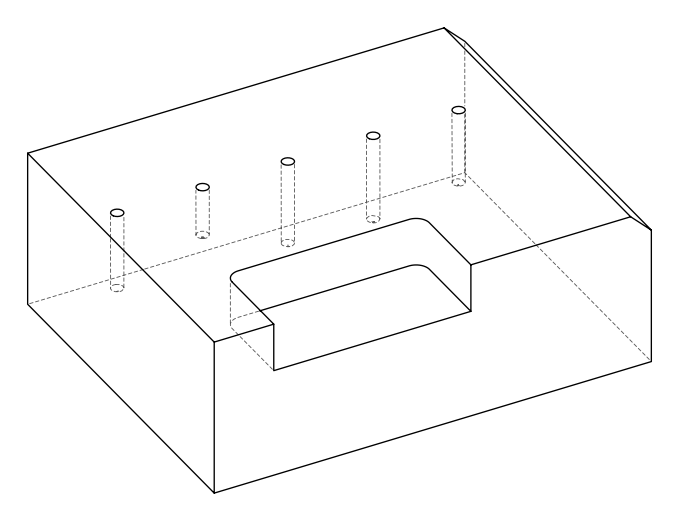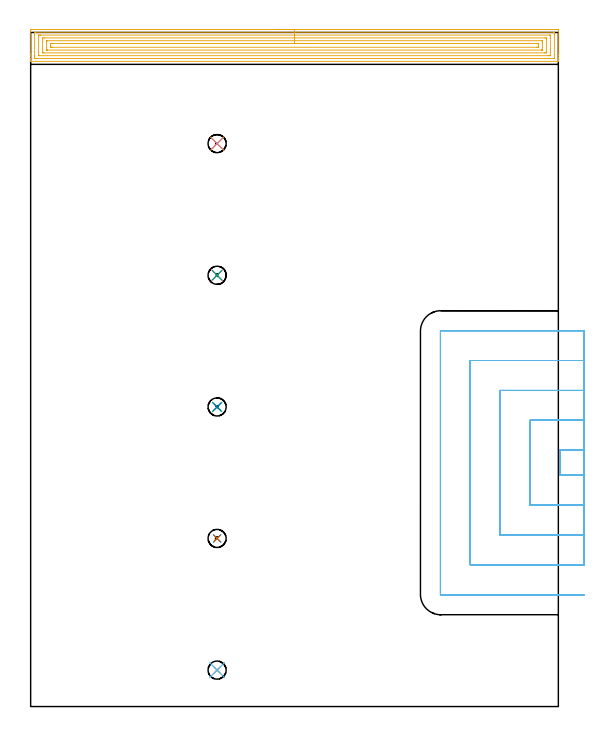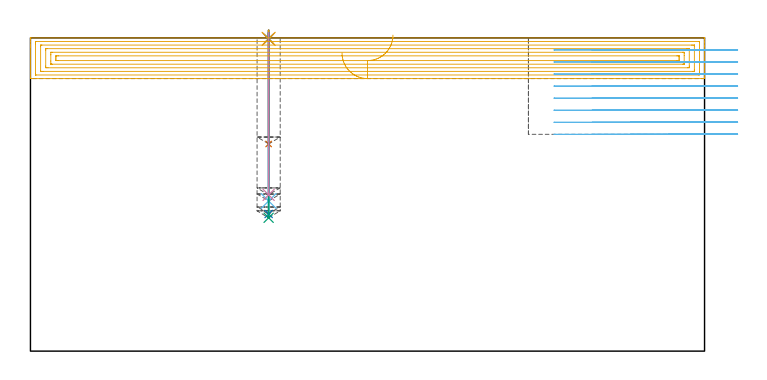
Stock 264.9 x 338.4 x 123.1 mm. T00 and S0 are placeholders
(PLAN: 12 operations, 3 tool changes, 36.8 min)
(1 SPOT_DRILL | STEP1POCKET | NXT0321_9005460120000 | 0.03 min | 1 mm3)
(2 SPOT_DRILL_1 | STEP1POCKET_1 | NXT0321_9005460120000 | 0.03 min | 1 mm3)
(3 SPOT_DRILL_2 | STEP1POCKET_2 | NXT0321_9005460120000 | 0.03 min | 1 mm3)
(4 SPOT_DRILL_3 | STEP1POCKET_3 | NXT0321_9005460120000 | 0.03 min | 1 mm3)
(5 SPOT_DRILL_4 | STEP1POCKET_4 | NXT0321_9005460120000 | 0.03 min | 1 mm3)
(6 DRILL_BLIND_HOLE_INTO_CENTER | STEP1POCKET | UGT0301_206 | 0.27 min | 4034 mm3)
(7 DRILL_BLIND_HOLE_INTO_CENTER_1 | STEP1POCKET_1 | UGT0301_206 | 0.18 min | 2582 mm3)
(8 DRILL_BLIND_HOLE_INTO_CENTER_2 | STEP1POCKET_2 | UGT0301_206 | 0.29 min | 4364 mm3)
(9 DRILL_BLIND_HOLE_INTO_CENTER_3 | STEP1POCKET_3 | UGT0301_206 | 0.29 min | 4461 mm3)
(10 DRILL_BLIND_HOLE_INTO_CENTER_4 | STEP1POCKET_4 | UGT0301_206 | 0.26 min | 3877 mm3)
(11 AREA_MILL | FG_CHAMFER_SURFACE | UGT0205_001 | 13.01 min | 33910 mm3)
(12 MILL_SLOT | SLOT_PARTIAL_RECTANGULAR | UGT0201_094 | Follow Part, ap 5, ae 75% | 22.39 min | 398561 mm3)
(TOOL NXT0321_9005460120000 | NC Spot Drill, 142deg, 12mm, Carbide, Uncoated | D12 PA142 FL30 Z2)
(TOOL UGT0301_206 | Twist Drill 9.1 mm | D9.1 PA118 FL78 Z2)
(TOOL UGT0205_001 | Chamfer Mill 20 x 3 x 45 deg. | D20 FL50 Z2)
(TOOL UGT0201_094 | End mill 20 mm | D20 FL38 Z4)
(OP 1 SPOT_DRILL)
G17 G21 G94 G90
T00 M6
G54
G17 G0 G90 X93.6 Y18.3 S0 M3
G43 Z133.1 H0
G94 G81 G98 Z122.708 F250. R126.1
G80
M5
M2
(OP 2 SPOT_DRILL_1)
G17 G21 G94 G90
T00 M6
G54
G17 G0 G90 X93.6 Y84.4 S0 M3
G43 Z133.1 H0
G94 G81 G98 Z122.708 F250. R126.1
G80
M5
M2
(OP 3 SPOT_DRILL_2)
G17 G21 G94 G90
T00 M6
G54
G17 G0 G90 X93.6 Y150.4 S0 M3
G43 Z133.1 H0
G94 G81 G98 Z122.708 F250. R126.1
G80
M5
M2
(OP 4 SPOT_DRILL_3)
G17 G21 G94 G90
T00 M6
G54
G17 G0 G90 X93.6 Y216.5 S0 M3
G43 Z133.1 H0
G94 G81 G98 Z122.708 F250. R126.1
G80
M5
M2
(OP 5 SPOT_DRILL_4)
G17 G21 G94 G90
T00 M6
G54
G17 G0 G90 X93.6 Y282.6 S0 M3
G43 Z133.1 H0
G94 G81 G98 Z122.708 F250. R126.1
G80
M5
M2
(OP 6 DRILL_BLIND_HOLE_INTO_CENTER)
G17 G21 G94 G90
T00 M6
G54
G17 G0 G90 X93.6 Y18.3 S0 M3
G43 Z133.1 H0
G94 G81 G98 Z59. F250. R125.1
G80
M5
M2
(OP 7 DRILL_BLIND_HOLE_INTO_CENTER_1)
G17 G21 G94 G90
T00 M6
G54
G17 G0 G90 X93.6 Y84.4 S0 M3
G43 Z133.1 H0
G94 G81 G98 Z81.4 F250. R125.1
G80
M5
M2
(OP 8 DRILL_BLIND_HOLE_INTO_CENTER_2)
G17 G21 G94 G90
T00 M6
G54
G17 G0 G90 X93.6 Y150.4 S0 M3
G43 Z133.1 H0
G94 G81 G98 Z53.9 F250. R125.1
G80
M5
M2
(OP 9 DRILL_BLIND_HOLE_INTO_CENTER_3)
G17 G21 G94 G90
T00 M6
G54
G17 G0 G90 X93.6 Y216.5 S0 M3
G43 Z133.1 H0
G94 G81 G98 Z52.4 F250. R125.1
G80
M5
M2
(OP 10 DRILL_BLIND_HOLE_INTO_CENTER_4)
G17 G21 G94 G90
T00 M6
G54
G17 G0 G90 X93.6 Y282.6 S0 M3
G43 Z133.1 H0
G94 G81 G98 Z61.4 F250. R125.1
G80
M5
M2
(OP 11 AREA_MILL)
G17 G21 G94 G90
T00 M6
G54
G17 G0 G90 X122.45 Y339.9 S1061 M3
G43 Z133.1 H0
Z117.1
G94 G1 X122.488 Z116.228 F250.
X122.602 Z115.364
X122.791 Z114.512
X123.053 Z113.68
X123.387 Z112.874
X123.79 Z112.1
X124.258 Z111.364
X124.79 Z110.672
X125.379 Z110.029
X126.022 Z109.44
X126.714 Z108.908
X127.45 Z108.44
X128.224 Z108.037
X129.03 Z107.703
X129.862 Z107.441
X130.713 Z107.252
X131.578 Z107.138
X132.45 Z107.1
X264.277
X264.682 Y339.896 Z107.102
X264.89 Y339.892 Z107.106
X264.9 Y339.681 Z107.317
Y327.038 Z119.956
Y325.62 Z121.376
Y325.27 Z121.725
Y324.572 Z122.428
Y324.284 Z122.715
Y323.917 Z123.073
X264.892 Y323.902 Z123.088
X264.724 Y323.9 Z123.1
X0.177
X0.008 Y323.903 Z123.088
X0. Y323.917 Z123.073
Y324.284 Z122.715
Y324.572 Z122.428
Y325.27 Z121.725
Y326.504 Z120.493
Y327.038 Z119.956
Y327.655 Z119.34
Y339.414 Z107.584
X0.002 Y339.683 Z107.315
X0.01 Y339.892 Z107.106
X0.221 Y339.899 Z107.099
X132.45 Y339.9 Z107.1
Y338.486 Z108.514
X262.534 Y338.485 Z108.515
X262.884 Y338.479 Z108.521
X262.89 Y338.366 Z108.634
X262.897 Y338.126 Z108.874
X262.899 Y337.646 Z109.354
X262.9 Y337.239 Z109.761
X262.899 Y325.749 Z121.251
X262.892 Y325.342 Z121.658
X262.89 Y325.32 Z121.68
X262.885 Y325.319 Z121.681
X262.861 Y325.316 Z121.684
X262.808 Y325.315 Z121.685
X262.701 Y325.314 Z121.686
X2.366 Y325.315 Z121.685
X2.016 Y325.321 Z121.679
X2.01 Y325.434 Z121.566
X2.003 Y325.674 Z121.326
X2.001 Y326.154 Z120.846
X2. Y326.561 Z120.439
X2.001 Y338.051 Z108.949
X2.008 Y338.458 Z108.542
X2.01 Y338.48 Z108.52
X2.015 Y338.482 Z108.518
X2.039 Y338.484 Z108.516
X2.092 Y338.485 Z108.515
X2.199 Y338.486 Z108.514
X132.45
Y337.072 Z109.928
X260.389 Y337.071 Z109.929
X260.702 Y337.07 Z109.93
X260.806 Y337.068 Z109.932
X260.88 Y337.065 Z109.935
X260.89 Y336.958 Z110.042
X260.896 Y336.762 Z110.238
X260.9 Y336.566 Z110.434
Y327.038 Z119.962
X260.899 Y326.843 Z120.157
X260.893 Y326.777 Z120.223
X260.888 Y326.735 Z120.265
X260.857 Y326.733 Z120.267
X260.702 Y326.731 Z120.269
X260.121 Y326.729 Z120.271
X259.808 Y326.728 Z120.272
X4.511 Y326.729 Z120.271
X4.198 Y326.73 Z120.27
X4.094 Y326.732 Z120.268
X4.02 Y326.735 Z120.265
X4.01 Y326.842 Z120.158
X4.004 Y327.038 Z119.962
X4.001 Y327.234 Z119.766
X4. Y336.762 Z110.238
X4.001 Y336.957 Z110.043
X4.007 Y337.023 Z109.977
X4.012 Y337.065 Z109.935
X4.043 Y337.067 Z109.933
X4.198 Y337.069 Z109.931
X4.779 Y337.071 Z109.929
X5.092 Y337.072 Z109.928
X132.45
Y335.657 Z111.343
X258.244
X258.775 Y335.65 Z111.35
X258.89 Y335.637 Z111.363
X258.896 Y335.432 Z111.568
X258.9 Y335.008 Z111.992
Y328.806 Z118.194
X258.896 Y328.371 Z118.629
X258.89 Y328.16 Z118.84
X258.684 Y328.149 Z118.851
X258.02 Y328.143 Z118.857
X6.656
X6.125 Y328.15 Z118.85
X6.01 Y328.163 Z118.837
X6.004 Y328.369 Z118.631
X6. Y328.792 Z118.208
Y334.994 Z112.006
X6.004 Y335.429 Z111.571
X6.01 Y335.64 Z111.36
X6.215 Y335.651 Z111.349
X6.88 Y335.657 Z111.343
X132.45
Y334.243 Z112.757
X256.368
X256.637 Y334.241 Z112.759
X256.816 Y334.238 Z112.762
X256.878 Y334.236 Z112.764
X256.89 Y334.229 Z112.771
X256.893 Y334.204 Z112.796
X256.896 Y334.11 Z112.89
X256.9 Y333.45 Z113.55
Y333.226 Z113.774
Y330.798 Z116.202
Y329.915 Z117.085
X256.897 Y329.69 Z117.31
X256.894 Y329.608 Z117.392
X256.891 Y329.573 Z117.427
X256.771 Y329.564 Z117.436
X256.502 Y329.559 Z117.441
X256.367 Y329.557 Z117.443
X8.532
X8.263 Y329.559 Z117.441
X8.083 Y329.562 Z117.438
X8.022 Y329.564 Z117.436
X8.01 Y329.571 Z117.429
X8.007 Y329.596 Z117.404
X8.004 Y329.69 Z117.31
X8. Y330.35 Z116.65
Y330.574 Z116.426
Y333.002 Z113.998
Y333.885 Z113.115
X8.003 Y334.11 Z112.89
X8.006 Y334.192 Z112.808
X8.009 Y334.227 Z112.773
X8.129 Y334.236 Z112.764
X8.398 Y334.241 Z112.759
X8.533 Y334.243 Z112.757
X132.45
Y332.829 Z114.171
X253.953
X254.445 Y332.827 Z114.173
X254.853 Y332.823 Z114.177
X254.89 Y332.82 Z114.18
X254.896 Y332.781 Z114.219
X254.899 Y332.342 Z114.658
X254.9 Y331.893 Z115.107
X254.899 Y331.458 Z115.542
X254.895 Y331.013 Z115.987
X254.891 Y330.983 Z116.017
X254.873 Y330.978 Z116.022
X254.814 Y330.975 Z116.025
X254.692 Y330.973 Z116.027
X254.445 Y330.971 Z116.029
X254.044
X10.947
X10.455 Y330.973 Z116.027
X10.047 Y330.977 Z116.023
X10.01 Y330.98 Z116.02
X10.004 Y331.019 Z115.981
X10.001 Y331.458 Z115.542
X10. Y331.907 Z115.093
X10.001 Y332.342 Z114.658
X10.005 Y332.787 Z114.213
X10.009 Y332.817 Z114.183
X10.026 Y332.822 Z114.178
X10.086 Y332.825 Z114.175
X10.208 Y332.827 Z114.173
X10.455 Y332.829 Z114.171
X10.856
X132.45
X133.322 Z114.209
X134.186 Z114.323
X135.038 Z114.512
X135.87 Z114.774
X136.676 Z115.108
X137.45 Z115.511
X138.186 Z115.98
X138.878 Z116.511
X139.521 Z117.1
X140.11 Z117.743
X140.641 Z118.435
X141.11 Z119.171
X141.513 Z119.945
X141.847 Z120.751
X142.109 Z121.583
X142.298 Z122.435
X142.412 Z123.3
X142.45 Z124.171
G0 Z133.1
M5
M2
(OP 12 MILL_SLOT)
G17 G21 G94 G90
T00 M6
G54
G17 G0 G90 X277.9 Y128.7 S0 M3
G43 Z133.1 H0
Z118.362
G94 G1 X274.9 F250.
X265.7 F500.
Y116.1
X274.9
X277.9 F250.
Y143.7
X274.9
X250.7 F500.
Y101.1
X274.9
X277.9 F250.
Y158.7
X274.9
X235.7 F500.
Y86.1
X274.9
X277.9 F250.
Y173.7
X274.9
X220.7 F500.
Y71.1
X274.9
X277.9 F250.
Y188.7
X274.9
X205.9 F500.
G3 X205.7 Y188.5 R0.2
G1 Y56.3
G3 X205.9 Y56.1 R0.2
G1 X274.9
X277.9 F250.
G0 Y128.7 Z113.625
G1 X274.9
X265.7 F500.
Y116.1
X274.9
X277.9 F250.
Y143.7
X274.9
X250.7 F500.
Y101.1
X274.9
X277.9 F250.
Y158.7
X274.9
X235.7 F500.
Y86.1
X274.9
X277.9 F250.
Y173.7
X274.9
X220.7 F500.
Y71.1
X274.9
X277.9 F250.
Y188.7
X274.9
X205.9 F500.
G3 X205.7 Y188.5 R0.2
G1 Y56.3
G3 X205.9 Y56.1 R0.2
G1 X274.9
X277.9 F250.
G0 Y128.7 Z108.887
G1 X274.9
X265.7 F500.
Y116.1
X274.9
X277.9 F250.
Y143.7
X274.9
X250.7 F500.
Y101.1
X274.9
X277.9 F250.
Y158.7
X274.9
X235.7 F500.
Y86.1
X274.9
X277.9 F250.
Y173.7
X274.9
X220.7 F500.
Y71.1
X274.9
X277.9 F250.
Y188.7
X274.9
X205.9 F500.
G3 X205.7 Y188.5 R0.2
G1 Y56.3
G3 X205.9 Y56.1 R0.2
G1 X274.9
X277.9 F250.
G0 Y128.7 Z104.15
G1 X274.9
X265.7 F500.
Y116.1
X274.9
X277.9 F250.
Y143.7
X274.9
X250.7 F500.
Y101.1
X274.9
X277.9 F250.
Y158.7
X274.9
X235.7 F500.
Y86.1
X274.9
X277.9 F250.
Y173.7
X274.9
X220.7 F500.
Y71.1
X274.9
X277.9 F250.
Y188.7
X274.9
X205.9 F500.
G3 X205.7 Y188.5 R0.2
G1 Y56.3
G3 X205.9 Y56.1 R0.2
G1 X274.9
X277.9 F250.
G0 Y128.7 Z99.412
G1 X274.9
X265.7 F500.
Y116.1
X274.9
X277.9 F250.
Y143.7
X274.9
X250.7 F500.
Y101.1
X274.9
X277.9 F250.
Y158.7
X274.9
X235.7 F500.
Y86.1
X274.9
X277.9 F250.
Y173.7
X274.9
X220.7 F500.
Y71.1
X274.9
X277.9 F250.
Y188.7
X274.9
X205.9 F500.
G3 X205.7 Y188.5 R0.2
G1 Y56.3
G3 X205.9 Y56.1 R0.2
G1 X274.9
X277.9 F250.
G0 Y128.7 Z94.675
G1 X274.9
X265.7 F500.
Y116.1
X274.9
X277.9 F250.
Y143.7
X274.9
X250.7 F500.
Y101.1
X274.9
X277.9 F250.
Y158.7
X274.9
X235.7 F500.
Y86.1
X274.9
X277.9 F250.
Y173.7
X274.9
X220.7 F500.
Y71.1
X274.9
X277.9 F250.
Y188.7
X274.9
X205.9 F500.
G3 X205.7 Y188.5 R0.2
G1 Y56.3
G3 X205.9 Y56.1 R0.2
G1 X274.9
X277.9 F250.
G0 Y128.7 Z89.937
G1 X274.9
X265.7 F500.
Y116.1
X274.9
X277.9 F250.
Y143.7
X274.9
X250.7 F500.
Y101.1
X274.9
X277.9 F250.
Y158.7
X274.9
X235.7 F500.
Y86.1
X274.9
X277.9 F250.
Y173.7
X274.9
X220.7 F500.
Y71.1
X274.9
X277.9 F250.
Y188.7
X274.9
X205.9 F500.
G3 X205.7 Y188.5 R0.2
G1 Y56.3
G3 X205.9 Y56.1 R0.2
G1 X274.9
X277.9 F250.
G0 Y128.7 Z85.2
G1 X274.9
X265.7 F500.
Y116.1
X274.9
X277.9 F250.
Y143.7
X274.9
X250.7 F500.
Y101.1
X274.9
X277.9 F250.
Y158.7
X274.9
X235.7 F500.
Y86.1
X274.9
X277.9 F250.
Y173.7
X274.9
X220.7 F500.
Y71.1
X274.9
X277.9 F250.
Y188.7
X274.9
X205.9 F500.
G3 X205.7 Y188.5 R0.2
G1 Y56.3
G3 X205.9 Y56.1 R0.2
G1 X274.9
X277.9 F250.
G0 Z133.1
M5
M2
